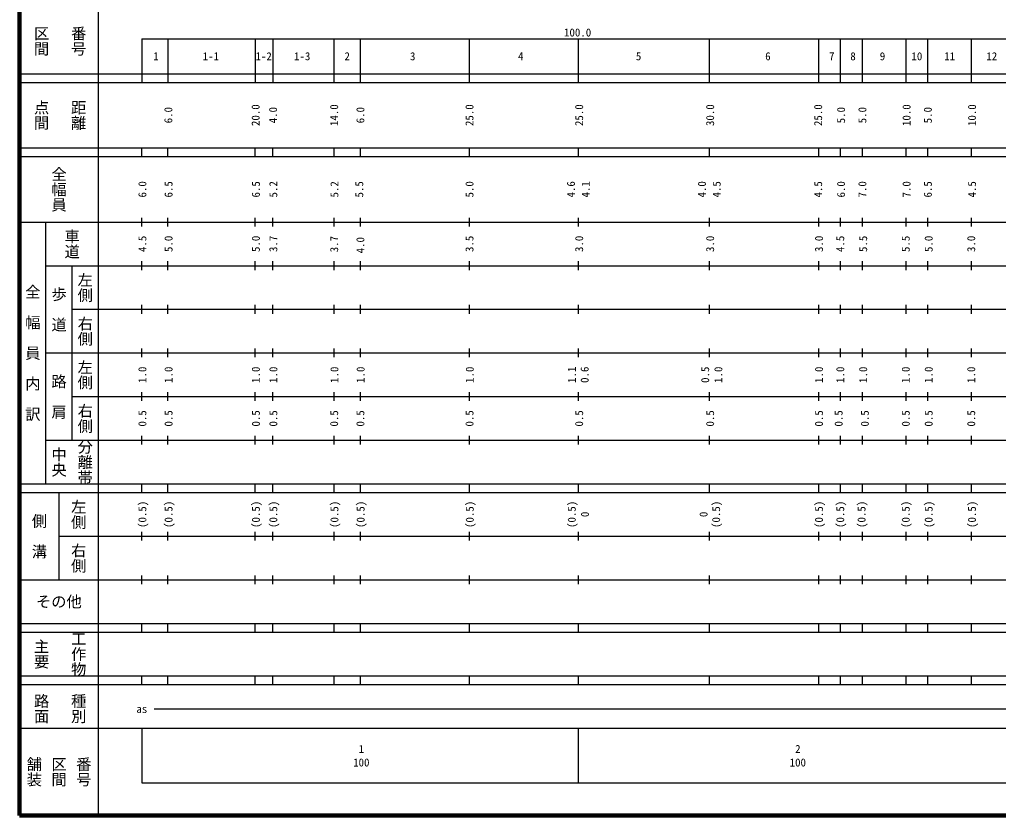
# Model space of a CAD drawing. Units: millimetres on the paper. Extents: x 40 to 680, y 20 to 380.
# Drawn here: x 40 to 264.2, y 20 to 202.4 of the extents above; entities that cross this region are included whole.
import ezdxf
from ezdxf.enums import TextEntityAlignment as Align

# ---------------------------------------------------------------- set-up
doc = ezdxf.new("R2010")
doc.units = ezdxf.units.MM
doc.layers.add('M-TTL', color=2, linetype='Continuous', lineweight=140)
doc.layers.add('M-TTL-BAND', color=7, linetype='Continuous', lineweight=25)
doc.styles.add('@ＭＳ ゴシック', font='')
doc.styles.add('ＭＳ ゴシック', font='')
doc.styles.get('@ＭＳ ゴシック').set_extended_font_data('@MS Gothic')
doc.styles.get('ＭＳ ゴシック').set_extended_font_data('MS Gothic')

msp = doc.modelspace()

# ---------------------------------------------------------------- linework, layer by layer
at = {"layer": 'M-TTL'}
for p, q in [((40, 380), (40, 20)), ((40, 20), (680, 20))]:
    msp.add_line(p, q, dxfattribs=at)
at = {"layer": 'M-TTL-BAND'}
for p, q in [((58, 370), (58, 20)), ((68, 198), (579, 198)), ((68, 198), (68, 188)), ((74, 198), (74, 188)), ((94, 198), (94, 188)), ((98, 198), (98, 188)), ((112, 198), (112, 188)), ((118, 198), (118, 188)), ((143, 198), (143, 188)), ((168, 198), (168, 188)), ((198, 198), (198, 188)), ((223, 198), (223, 188)), ((228, 198), (228, 188)), ((233, 198), (233, 188)), ((243, 198), (243, 188)), ((248, 198), (248, 188)), ((258, 198), (258, 188)), ((40, 190), (579, 190)), ((40, 188), (579, 188)), ((40, 173), (579, 173)), ((68, 171), (68, 173)), ((74, 171), (74, 173)), ((94, 171), (94, 173)), ((98, 171), (98, 173)), ((112, 173), (112, 171)), ((118, 173), (118, 171)), ((143, 173), (143, 171)), ((168, 173), (168, 171)), ((198, 173), (198, 171)), ((223, 173), (223, 171)), ((228, 173), (228, 171)), ((233, 173), (233, 171)), ((243, 173), (243, 171)), ((248, 173), (248, 171)), ((258, 173), (258, 171)), ((40, 171), (579, 171)), ((68, 155), (68, 157)), ((74, 155), (74, 157)), ((94, 155), (94, 157)), ((98, 155), (98, 157)), ((112, 157), (112, 155)), ((118, 157), (118, 155)), ((143, 157), (143, 155)), ((168, 157), (168, 155)), ((198, 157), (198, 155)), ((223, 157), (223, 155)), ((228, 157), (228, 155)), ((233, 157), (233, 155)), ((243, 157), (243, 155)), ((248, 157), (248, 155)), ((258, 157), (258, 155)), ((40, 156), (579, 156)), ((46, 96), (46, 156)), ((46, 146), (579, 146)), ((52, 146), (52, 106)), ((68, 145), (68, 147)), ((74, 145), (74, 147)), ((94, 145), (94, 147)), ((98, 145), (98, 147)), ((112, 147), (112, 145)), ((118, 147), (118, 145)), ((143, 147), (143, 145)), ((168, 147), (168, 145)), ((198, 147), (198, 145)), ((223, 147), (223, 145)), ((228, 147), (228, 145)), ((233, 147), (233, 145)), ((243, 147), (243, 145)), ((248, 147), (248, 145)), ((258, 147), (258, 145)), ((68, 135), (68, 137)), ((74, 135), (74, 137)), ((94, 135), (94, 137)), ((98, 135), (98, 137)), ((112, 137), (112, 135)), ((118, 137), (118, 135)), ((143, 137), (143, 135)), ((168, 137), (168, 135)), ((198, 137), (198, 135)), ((223, 137), (223, 135)), ((228, 137), (228, 135)), ((233, 137), (233, 135)), ((243, 137), (243, 135)), ((248, 137), (248, 135)), ((258, 137), (258, 135)), ((52, 136), (579, 136)), ((46, 126), (579, 126)), ((68, 125), (68, 127)), ((74, 125), (74, 127)), ((94, 125), (94, 127)), ((98, 125), (98, 127)), ((112, 127), (112, 125)), ((118, 127), (118, 125)), ((143, 127), (143, 125)), ((168, 127), (168, 125)), ((198, 127), (198, 125)), ((223, 127), (223, 125)), ((228, 127), (228, 125)), ((233, 127), (233, 125)), ((243, 127), (243, 125)), ((248, 127), (248, 125)), ((258, 127), (258, 125)), ((68, 115), (68, 117)), ((74, 115), (74, 117)), ((94, 115), (94, 117)), ((98, 115), (98, 117)), ((112, 117), (112, 115)), ((118, 117), (118, 115)), ((143, 117), (143, 115)), ((168, 117), (168, 115)), ((198, 117), (198, 115)), ((223, 117), (223, 115)), ((228, 117), (228, 115)), ((233, 117), (233, 115)), ((243, 117), (243, 115)), ((248, 117), (248, 115)), ((258, 117), (258, 115)), ((52, 116), (579, 116)), ((46, 106), (579, 106)), ((68, 105), (68, 107)), ((74, 105), (74, 107)), ((94, 105), (94, 107)), ((98, 105), (98, 107)), ((112, 107), (112, 105)), ((118, 107), (118, 105)), ((143, 107), (143, 105)), ((168, 107), (168, 105)), ((198, 107), (198, 105)), ((223, 107), (223, 105)), ((228, 107), (228, 105)), ((233, 107), (233, 105)), ((243, 107), (243, 105)), ((248, 107), (248, 105)), ((258, 107), (258, 105)), ((40, 96), (579, 96)), ((68, 94), (68, 96)), ((74, 94), (74, 96)), ((94, 94), (94, 96)), ((98, 94), (98, 96)), ((112, 96), (112, 94)), ((118, 96), (118, 94)), ((143, 96), (143, 94)), ((168, 96), (168, 94)), ((198, 96), (198, 94)), ((223, 96), (223, 94)), ((228, 96), (228, 94)), ((233, 96), (233, 94)), ((243, 96), (243, 94)), ((248, 96), (248, 94)), ((258, 96), (258, 94)), ((40, 94), (579, 94)), ((49, 94), (49, 74)), ((49, 84), (579, 84)), ((68, 83), (68, 85)), ((74, 83), (74, 85)), ((94, 83), (94, 85)), ((98, 83), (98, 85)), ((112, 85), (112, 83)), ((118, 85), (118, 83)), ((143, 85), (143, 83)), ((168, 85), (168, 83)), ((198, 85), (198, 83)), ((223, 85), (223, 83)), ((228, 85), (228, 83)), ((233, 85), (233, 83)), ((243, 85), (243, 83)), ((248, 85), (248, 83)), ((258, 85), (258, 83)), ((68, 73), (68, 75)), ((74, 73), (74, 75)), ((94, 73), (94, 75)), ((98, 73), (98, 75)), ((112, 75), (112, 73)), ((118, 75), (118, 73)), ((143, 75), (143, 73)), ((168, 75), (168, 73)), ((198, 75), (198, 73)), ((223, 75), (223, 73)), ((228, 75), (228, 73)), ((233, 75), (233, 73)), ((243, 75), (243, 73)), ((248, 75), (248, 73)), ((258, 75), (258, 73)), ((40, 74), (579, 74)), ((40, 64), (579, 64)), ((68, 62), (68, 64)), ((74, 62), (74, 64)), ((94, 62), (94, 64)), ((98, 62), (98, 64)), ((112, 64), (112, 62)), ((118, 64), (118, 62)), ((143, 64), (143, 62)), ((168, 64), (168, 62)), ((198, 64), (198, 62)), ((223, 64), (223, 62)), ((228, 64), (228, 62)), ((233, 64), (233, 62)), ((243, 64), (243, 62)), ((248, 64), (248, 62)), ((258, 64), (258, 62)), ((40, 62), (579, 62)), ((40, 52), (579, 52)), ((68, 50), (68, 52)), ((74, 50), (74, 52)), ((94, 50), (94, 52)), ((98, 50), (98, 52)), ((112, 52), (112, 50)), ((118, 52), (118, 50)), ((143, 52), (143, 50)), ((168, 52), (168, 50)), ((198, 52), (198, 50)), ((223, 52), (223, 50)), ((228, 52), (228, 50)), ((233, 52), (233, 50)), ((243, 52), (243, 50)), ((248, 52), (248, 50)), ((258, 52), (258, 50)), ((40, 50), (579, 50)), ((70.805, 44.406), (565.903, 44.406)), ((40, 40), (579, 40)), ((68, 40), (68, 27.5)), ((168, 40), (168, 27.5)), ((68, 27.5), (579, 27.5))]:
    msp.add_line(p, q, dxfattribs=at)

# ---------------------------------------------------------------- texts
for s, height, rotation, style, p in [('区間', 2.566, 270, '@ＭＳ ゴシック', (45, 197.5)), ('番号', 2.566, 270, '@ＭＳ ゴシック', (53.5, 197.5)), ('点間', 2.566, 270, '@ＭＳ ゴシック', (45, 180.5)), ('距離', 2.566, 270, '@ＭＳ ゴシック', (53.5, 180.5)), ('6.0', 1.833, 90, 'ＭＳ ゴシック', (74.063, 180.5)), ('20.0', 1.833, 90, 'ＭＳ ゴシック', (94.063, 180.5)), ('4.0', 1.833, 90, 'ＭＳ ゴシック', (98.063, 180.5)), ('14.0', 1.833, 90, 'ＭＳ ゴシック', (112.062, 180.5)), ('6.0', 1.833, 90, 'ＭＳ ゴシック', (118.063, 180.5)), ('25.0', 1.833, 90, 'ＭＳ ゴシック', (143.064, 180.5)), ('25.0', 1.833, 90, 'ＭＳ ゴシック', (168.189, 180.5)), ('30.0', 1.833, 90, 'ＭＳ ゴシック', (198.191, 180.5)), ('25.0', 1.833, 90, 'ＭＳ ゴシック', (222.941, 180.5)), ('5.0', 1.833, 90, 'ＭＳ ゴシック', (228.192, 180.5)), ('5.0', 1.833, 90, 'ＭＳ ゴシック', (233.067, 180.5)), ('10.0', 1.833, 90, 'ＭＳ ゴシック', (243.192, 180.5)), ('5.0', 1.833, 90, 'ＭＳ ゴシック', (248.067, 180.5)), ('10.0', 1.833, 90, 'ＭＳ ゴシック', (258.193, 180.5)), ('全幅員', 2.566, 270, '@ＭＳ ゴシック', (49, 163.5)), ('6.0', 1.833, 90, 'ＭＳ ゴシック', (68.123, 163.5)), ('6.5', 1.833, 90, 'ＭＳ ゴシック', (74.123, 163.5)), ('6.5', 1.833, 90, 'ＭＳ ゴシック', (94.123, 163.5)), ('5.2', 1.833, 90, 'ＭＳ ゴシック', (98.123, 163.5)), ('5.2', 1.833, 90, 'ＭＳ ゴシック', (112.123, 163.5)), ('5.5', 1.833, 90, 'ＭＳ ゴシック', (117.813, 163.5)), ('5.0', 1.833, 90, 'ＭＳ ゴシック', (143.064, 163.5)), ('4.6', 1.833, 90, 'ＭＳ ゴシック', (166.315, 163.5)), ('4.1', 1.833, 90, 'ＭＳ ゴシック', (169.691, 163.5)), ('4.0', 1.833, 90, 'ＭＳ ゴシック', (196.315, 163.5)), ('4.5', 1.833, 90, 'ＭＳ ゴシック', (199.691, 163.5)), ('4.5', 1.833, 90, 'ＭＳ ゴシック', (222.941, 163.5)), ('6.0', 1.833, 90, 'ＭＳ ゴシック', (228.192, 163.5)), ('7.0', 1.833, 90, 'ＭＳ ゴシック', (233.067, 163.5)), ('7.0', 1.833, 90, 'ＭＳ ゴシック', (243.192, 163.5)), ('6.5', 1.833, 90, 'ＭＳ ゴシック', (248.067, 163.5)), ('4.5', 1.833, 90, 'ＭＳ ゴシック', (258.193, 163.5)), ('車道', 2.566, 270, '@ＭＳ ゴシック', (52, 151)), ('4.5', 1.833, 90, 'ＭＳ ゴシック', (68.123, 151)), ('5.0', 1.833, 90, 'ＭＳ ゴシック', (74.123, 151)), ('5.0', 1.833, 90, 'ＭＳ ゴシック', (94.123, 151)), ('3.7', 1.833, 90, 'ＭＳ ゴシック', (98.123, 151)), ('3.7', 1.833, 90, 'ＭＳ ゴシック', (112.062, 150.944)), ('3.5', 1.833, 90, 'ＭＳ ゴシック', (143.064, 151)), ('3.0', 1.833, 90, 'ＭＳ ゴシック', (168.189, 151)), ('3.0', 1.833, 90, 'ＭＳ ゴシック', (198.191, 151)), ('3.0', 1.833, 90, 'ＭＳ ゴシック', (223.129, 151)), ('4.5', 1.833, 90, 'ＭＳ ゴシック', (228.004, 151)), ('5.5', 1.833, 90, 'ＭＳ ゴシック', (233.254, 151)), ('5.5', 1.833, 90, 'ＭＳ ゴシック', (243.005, 151)), ('5.0', 1.833, 90, 'ＭＳ ゴシック', (248.255, 151)), ('3.0', 1.833, 90, 'ＭＳ ゴシック', (258.005, 151)), ('4.0', 1.833, 90, 'ＭＳ ゴシック', (118.063, 150.694)), ('左側', 2.566, 270, '@ＭＳ ゴシック', (55, 141)), ('全\u3000幅\u3000員\u3000内\u3000訳', 2.566, 270, '@ＭＳ ゴシック', (43, 126)), ('歩\u3000道', 2.566, 270, '@ＭＳ ゴシック', (49, 136)), ('右側', 2.566, 270, '@ＭＳ ゴシック', (55, 131)), ('左側', 2.566, 270, '@ＭＳ ゴシック', (55, 121)), ('路\u3000肩', 2.566, 270, '@ＭＳ ゴシック', (49, 116)), ('1.0', 1.833, 90, 'ＭＳ ゴシック', (68.123, 121)), ('1.0', 1.833, 90, 'ＭＳ ゴシック', (74.123, 121)), ('1.0', 1.833, 90, 'ＭＳ ゴシック', (94.123, 121)), ('1.0', 1.833, 90, 'ＭＳ ゴシック', (98.123, 121)), ('1.0', 1.833, 90, 'ＭＳ ゴシック', (112.123, 121)), ('1.0', 1.833, 90, 'ＭＳ ゴシック', (118.123, 121)), ('1.0', 1.833, 90, 'ＭＳ ゴシック', (143.123, 121)), ('1.1', 1.833, 90, 'ＭＳ ゴシック', (166.531, 121)), ('0.6', 1.833, 90, 'ＭＳ ゴシック', (169.439, 121)), ('0.5', 1.833, 90, 'ＭＳ ゴシック', (197.065, 121)), ('1.0', 1.833, 90, 'ＭＳ ゴシック', (200.066, 121)), ('1.0', 1.833, 90, 'ＭＳ ゴシック', (223.129, 121)), ('1.0', 1.833, 90, 'ＭＳ ゴシック', (228.004, 121)), ('1.0', 1.833, 90, 'ＭＳ ゴシック', (233.254, 121)), ('1.0', 1.833, 90, 'ＭＳ ゴシック', (243.005, 121)), ('1.0', 1.833, 90, 'ＭＳ ゴシック', (248.255, 121)), ('1.0', 1.833, 90, 'ＭＳ ゴシック', (258.005, 121)), ('右側', 2.566, 270, '@ＭＳ ゴシック', (55, 111)), ('0.5', 1.833, 90, 'ＭＳ ゴシック', (68.123, 111)), ('0.5', 1.833, 90, 'ＭＳ ゴシック', (74.123, 111)), ('0.5', 1.833, 90, 'ＭＳ ゴシック', (94.123, 111)), ('0.5', 1.833, 90, 'ＭＳ ゴシック', (98.123, 111)), ('0.5', 1.833, 90, 'ＭＳ ゴシック', (112.062, 111)), ('0.5', 1.833, 90, 'ＭＳ ゴシック', (118.063, 111)), ('0.5', 1.833, 90, 'ＭＳ ゴシック', (143.064, 111)), ('0.5', 1.833, 90, 'ＭＳ ゴシック', (168.189, 111)), ('0.5', 1.833, 90, 'ＭＳ ゴシック', (198.191, 111)), ('0.5', 1.833, 90, 'ＭＳ ゴシック', (223.129, 111)), ('0.5', 1.833, 90, 'ＭＳ ゴシック', (227.629, 111)), ('0.5', 1.833, 90, 'ＭＳ ゴシック', (233.629, 111)), ('0.5', 1.833, 90, 'ＭＳ ゴシック', (243.005, 111)), ('0.5', 1.833, 90, 'ＭＳ ゴシック', (248.255, 111)), ('0.5', 1.833, 90, 'ＭＳ ゴシック', (258.005, 111)), ('分離帯', 2.566, 270, '@ＭＳ ゴシック', (55, 101)), ('中央', 2.566, 270, '@ＭＳ ゴシック', (49, 101)), ('左側', 2.566, 270, '@ＭＳ ゴシック', (53.5, 89)), ('(0.5)', 1.833, 90, 'ＭＳ ゴシック', (68.123, 89)), ('(0.5)', 1.833, 90, 'ＭＳ ゴシック', (74.123, 89)), ('(0.5)', 1.833, 90, 'ＭＳ ゴシック', (94.123, 89)), ('(0.5)', 1.833, 90, 'ＭＳ ゴシック', (98.123, 89)), ('(0.5)', 1.833, 90, 'ＭＳ ゴシック', (112.123, 89)), ('(0.5)', 1.833, 90, 'ＭＳ ゴシック', (118.123, 89)), ('(0.5)', 1.833, 90, 'ＭＳ ゴシック', (143.123, 89)), ('(0.5)', 1.833, 90, 'ＭＳ ゴシック', (166.493, 89)), ('(0.5)', 1.833, 90, 'ＭＳ ゴシック', (199.566, 89)), ('(0.5)', 1.833, 90, 'ＭＳ ゴシック', (223.129, 89)), ('(0.5)', 1.833, 90, 'ＭＳ ゴシック', (228.004, 89)), ('(0.5)', 1.833, 90, 'ＭＳ ゴシック', (232.879, 89)), ('(0.5)', 1.833, 90, 'ＭＳ ゴシック', (243.005, 89)), ('(0.5)', 1.833, 90, 'ＭＳ ゴシック', (248.255, 89)), ('(0.5)', 1.833, 90, 'ＭＳ ゴシック', (258.173, 89)), ('側\u3000溝', 2.566, 270, '@ＭＳ ゴシック', (44.5, 84)), ('0', 1.833, 90, 'ＭＳ ゴシック', (169.515, 89)), ('0', 1.833, 90, 'ＭＳ ゴシック', (196.69, 89)), ('右側', 2.566, 270, '@ＭＳ ゴシック', (53.5, 79)), ('工作物', 2.566, 270, '@ＭＳ ゴシック', (53.5, 57)), ('主要', 2.566, 270, '@ＭＳ ゴシック', (45, 57)), ('路面', 2.566, 270, '@ＭＳ ゴシック', (45, 44.5)), ('種別', 2.566, 270, '@ＭＳ ゴシック', (53.5, 44.5)), ('舗装', 2.566, 270, '@ＭＳ ゴシック', (43.333, 30)), ('区間', 2.566, 270, '@ＭＳ ゴシック', (49, 30)), ('番号', 2.566, 270, '@ＭＳ ゴシック', (54.667, 30))]:
    msp.add_text(s, height=height, rotation=rotation, dxfattribs=dict(at, style=style)).set_placement(p, align=Align.MIDDLE_CENTER)
at = {"layer": 'M-TTL-BAND', "style": 'ＭＳ ゴシック'}
for s, height, p in [('100.0', 1.833, (167.844, 199.445)), ('1', 1.833, (71.23, 194)), ('1-1', 1.833, (83.797, 194)), ('1-2', 1.833, (95.912, 194)), ('1-3', 1.833, (104.744, 194)), ('2', 1.833, (115.059, 194)), ('3', 1.833, (130.06, 194)), ('4', 1.833, (154.81, 194)), ('5', 1.833, (181.811, 194)), ('6', 1.833, (211.437, 194)), ('7', 1.833, (226.063, 194)), ('8', 1.833, (230.938, 194)), ('9', 1.833, (237.688, 194)), ('10', 1.833, (245.564, 194)), ('11', 1.833, (253.064, 194)), ('12', 1.833, (262.709, 194)), ('その他', 2.566, (49, 69)), ('as', 1.833, (68.006, 44.406)), ('1', 1.833, (118.288, 35.238)), ('2', 1.833, (218.288, 35.238)), ('100', 1.833, (118.288, 32.131)), ('100', 1.833, (218.288, 32.131))]:
    msp.add_text(s, height=height, dxfattribs=at).set_placement(p, align=Align.MIDDLE_CENTER)

doc.saveas('drawing.dxf')
